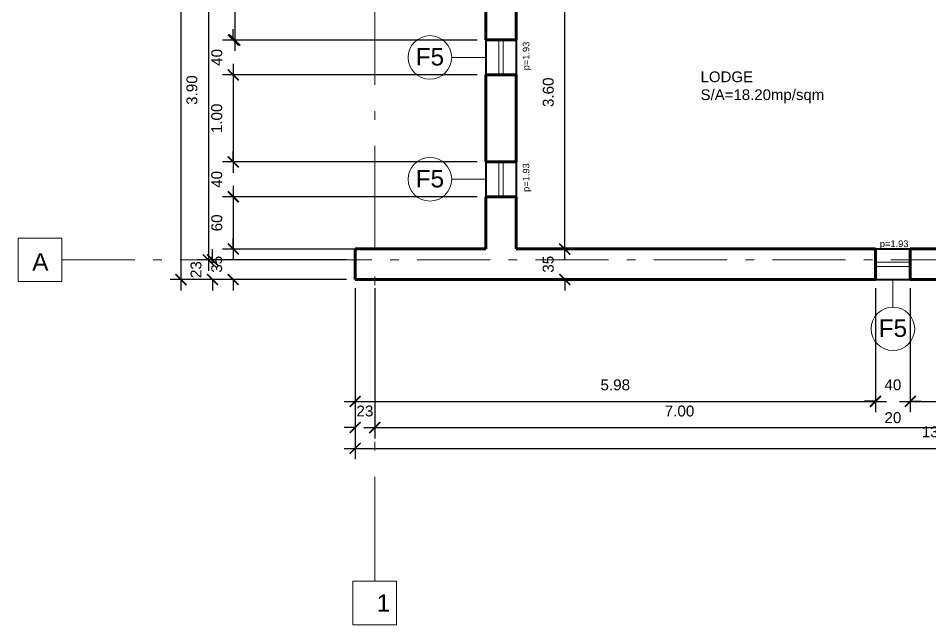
# Model space of a CAD drawing. Header units: inches. Extents: x 12.8 to 66.6, y 2.1 to 46.7.
# Drawn here: x 43.78 to 54.24, y 31.18 to 38.15 of the extents above; entities that cross this region are included whole.
import ezdxf

# ---------------------------------------------------------------- set-up
doc = ezdxf.new("R2010")
doc.units = ezdxf.units.IN
doc.header["$MEASUREMENT"] = 0
doc.linetypes.add('ACAD_ISO10W100', pattern=[18, 12, -3, 0, -3])
for name, color, linetype, lineweight in [('axes', 40, 'ACAD_ISO10W100', 20), ('cote', 252, 'Continuous', 20), ('walls', 160, 'Continuous', 80), ('windows ext', 151, 'Continuous', 40), ('windows&doors', 80, 'Continuous', 20)]:
    doc.layers.add(name, color=color, linetype=linetype, lineweight=lineweight)
doc.styles.get("Standard").update_dxf_attribs({"font": 'arial.ttf'})
doc.dimstyles.new('1_50_centimeters', dxfattribs={"dimscale": 50, "dimtxt": 0.0025, "dimasz": 0.0025, "dimexe": 0.0025, "dimexo": 0.002, "dimgap": 0.0025, "dimtad": 1, "dimdec": 0, "dimlfac": 100, "dimzin": 0, "dimdsep": 46, "dimtxsty": 'Standard', "dimblk": 'ARCHTICK', "dimcen": 0.002, "dimdle": 0.0025, "dimadec": 0, "dimazin": 0, "dimtfac": 1, "dimtdec": 0, "dimtix": 1, "dimtofl": 0, "dimtmove": 0, "dimatfit": 3, "dimldrblk": 'ARCHTICK', "dimfxl": 1, "dimfxlon": 1, "dimtolj": 1, "dimtzin": 0, "dimarcsym": 0})
doc.dimstyles.new('1_50_meters', dxfattribs={"dimscale": 50, "dimtxt": 0.0025, "dimasz": 0.0025, "dimexe": 0.0025, "dimexo": 0.002, "dimgap": 0.0025, "dimtad": 1, "dimzin": 0, "dimdsep": 46, "dimtxsty": 'Standard', "dimblk": 'ARCHTICK', "dimcen": 0.002, "dimdle": 0.0025, "dimadec": 0, "dimazin": 0, "dimtfac": 1, "dimtofl": 0, "dimtmove": 0, "dimatfit": 3, "dimldrblk": 'ARCHTICK', "dimfxl": 1, "dimfxlon": 1, "dimtolj": 1, "dimtzin": 0, "dimarcsym": 0})

# ---------------------------------------------------------------- blocks, each defined once
blk = doc.blocks.new('_ArchTick')
at = {"color": 0, "linetype": 'ByBlock', "const_width": 0.15}
blk.add_lwpolyline([(-0.5, -0.5), (0.5, 0.5)], dxfattribs=at)
blk = doc.blocks.new('*D665')
at = {"layer": 'cote', "color": 0, "lineweight": -2, "ltscale": 0.1, "transparency": 16777216}
for p, q in [((45.646, 43.524), (45.646, 35.024)), ((47.546, 43.399), (45.521, 43.399)), ((47.546, 35.149), (45.521, 35.149))]:
    blk.add_line(p, q, dxfattribs=at)
at = {"layer": 'Defpoints', "color": 0, "ltscale": 0.1, "transparency": 16777216}
for p in [(47.646, 43.399), (45.646, 35.149), (47.646, 35.149)]:
    blk.add_point(p, dxfattribs=at)
at = {"layer": 'cote', "color": 0, "lineweight": -2, "ltscale": 0.1, "transparency": 16777216, "xscale": 0.125, "yscale": 0.125, "zscale": 0.125}
for p, rotation in [((45.646, 43.399), 90), ((45.646, 35.149), 270)]:
    blk.add_blockref('_ArchTick', p, dxfattribs=dict(at, rotation=rotation))
at = {"layer": 'cote', "color": 0, "ltscale": 0.1, "transparency": 16777216, "insert": (45.457, 39.274), "char_height": 0.125, "attachment_point": 5, "rotation": 90}
blk.add_mtext('\\A1;8.25', dxfattribs=at)
blk = doc.blocks.new('*D666')
at = {"layer": 'cote', "color": 0, "lineweight": -2, "ltscale": 0.1, "transparency": 16777216}
for p, q in [((45.961, 39.399), (45.961, 35.249)), ((47.546, 39.274), (45.836, 39.274)), ((47.546, 35.374), (45.836, 35.374))]:
    blk.add_line(p, q, dxfattribs=at)
at = {"layer": 'Defpoints', "color": 0, "ltscale": 0.1, "transparency": 16777216}
for p in [(47.646, 39.274), (45.961, 35.374), (47.646, 35.374)]:
    blk.add_point(p, dxfattribs=at)
at = {"layer": 'cote', "color": 0, "lineweight": -2, "ltscale": 0.1, "transparency": 16777216, "xscale": 0.125, "yscale": 0.125, "zscale": 0.125}
for p, rotation in [((45.961, 39.274), 90), ((45.961, 35.374), 270)]:
    blk.add_blockref('_ArchTick', p, dxfattribs=dict(at, rotation=rotation))
at = {"layer": 'cote', "color": 0, "ltscale": 0.1, "transparency": 16777216, "insert": (45.772, 37.324), "char_height": 0.125, "attachment_point": 5, "rotation": 90}
blk.add_mtext('\\A1;3.90', dxfattribs=at)
blk = doc.blocks.new('*D667')
at = {"layer": 'cote', "color": 0, "lineweight": -2, "ltscale": 0.1, "transparency": 16777216}
for p, q in [((46.008, 35.374), (46.008, 35.499)), ((47.546, 35.374), (45.883, 35.374)), ((47.546, 35.149), (45.883, 35.149)), ((46.008, 35.149), (46.008, 35.024))]:
    blk.add_line(p, q, dxfattribs=at)
at = {"layer": 'Defpoints', "color": 0, "ltscale": 0.1, "transparency": 16777216}
for p in [(47.646, 35.374), (46.008, 35.149), (47.646, 35.149)]:
    blk.add_point(p, dxfattribs=at)
at = {"layer": 'cote', "color": 0, "lineweight": -2, "ltscale": 0.1, "transparency": 16777216, "xscale": 0.125, "yscale": 0.125, "zscale": 0.125}
for p, rotation in [((46.008, 35.374), 270), ((46.008, 35.149), 90)]:
    blk.add_blockref('_ArchTick', p, dxfattribs=dict(at, rotation=rotation))
at = {"layer": 'cote', "color": 0, "ltscale": 0.1, "transparency": 16777216, "insert": (45.819, 35.262), "char_height": 0.125, "attachment_point": 5, "rotation": 90}
blk.add_mtext('\\A1;23', dxfattribs=at)
blk = doc.blocks.new('*D669')
at = {"layer": 'cote', "color": 0, "lineweight": -2, "ltscale": 0.1, "transparency": 16777216}
for p, q in [((46.264, 39.224), (46.264, 37.774)), ((49.046, 39.099), (46.139, 39.099)), ((49.046, 37.899), (46.139, 37.899))]:
    blk.add_line(p, q, dxfattribs=at)
at = {"layer": 'Defpoints', "color": 0, "ltscale": 0.1, "transparency": 16777216}
for p in [(49.146, 39.099), (46.264, 37.899), (49.146, 37.899)]:
    blk.add_point(p, dxfattribs=at)
at = {"layer": 'cote', "color": 0, "lineweight": -2, "ltscale": 0.1, "transparency": 16777216, "xscale": 0.125, "yscale": 0.125, "zscale": 0.125}
for p, rotation in [((46.264, 39.099), 90), ((46.264, 37.899), 270)]:
    blk.add_blockref('_ArchTick', p, dxfattribs=dict(at, rotation=rotation))
at = {"layer": 'cote', "color": 0, "ltscale": 0.1, "transparency": 16777216, "insert": (46.075, 38.499), "char_height": 0.125, "attachment_point": 5, "rotation": 90}
blk.add_mtext('\\A1;1.20', dxfattribs=at)
blk = doc.blocks.new('*D670')
at = {"layer": 'cote', "color": 0, "lineweight": -2, "ltscale": 0.1, "transparency": 16777216}
for p, q in [((46.247, 37.899), (46.247, 38.024)), ((49.046, 37.899), (46.122, 37.899)), ((49.046, 37.499), (46.122, 37.499)), ((46.247, 37.499), (46.247, 37.374))]:
    blk.add_line(p, q, dxfattribs=at)
at = {"layer": 'Defpoints', "color": 0, "ltscale": 0.1, "transparency": 16777216}
for p in [(49.146, 37.899), (46.247, 37.499), (49.146, 37.499)]:
    blk.add_point(p, dxfattribs=at)
at = {"layer": 'cote', "color": 0, "lineweight": -2, "ltscale": 0.1, "transparency": 16777216, "xscale": 0.125, "yscale": 0.125, "zscale": 0.125}
for p, rotation in [((46.247, 37.899), 270), ((46.247, 37.499), 90)]:
    blk.add_blockref('_ArchTick', p, dxfattribs=dict(at, rotation=rotation))
at = {"layer": 'cote', "color": 0, "ltscale": 0.1, "transparency": 16777216, "insert": (46.058, 37.699), "char_height": 0.125, "attachment_point": 5, "rotation": 90}
blk.add_mtext('\\A1;40', dxfattribs=at)
blk = doc.blocks.new('*D671')
at = {"layer": 'cote', "color": 0, "lineweight": -2, "ltscale": 0.1, "transparency": 16777216}
for p, q in [((46.246, 37.624), (46.246, 36.374)), ((49.046, 37.499), (46.121, 37.499)), ((49.046, 36.499), (46.121, 36.499))]:
    blk.add_line(p, q, dxfattribs=at)
at = {"layer": 'Defpoints', "color": 0, "ltscale": 0.1, "transparency": 16777216}
for p in [(49.146, 37.499), (46.246, 36.499), (49.146, 36.499)]:
    blk.add_point(p, dxfattribs=at)
at = {"layer": 'cote', "color": 0, "lineweight": -2, "ltscale": 0.1, "transparency": 16777216, "xscale": 0.125, "yscale": 0.125, "zscale": 0.125}
for p, rotation in [((46.246, 37.499), 90), ((46.246, 36.499), 270)]:
    blk.add_blockref('_ArchTick', p, dxfattribs=dict(at, rotation=rotation))
at = {"layer": 'cote', "color": 0, "ltscale": 0.1, "transparency": 16777216, "insert": (46.057, 36.999), "char_height": 0.125, "attachment_point": 5, "rotation": 90}
blk.add_mtext('\\A1;1.00', dxfattribs=at)
blk = doc.blocks.new('*D672')
at = {"layer": 'cote', "color": 0, "lineweight": -2, "ltscale": 0.1, "transparency": 16777216}
for p, q in [((46.246, 36.499), (46.246, 36.624)), ((49.046, 36.499), (46.121, 36.499)), ((49.046, 36.099), (46.121, 36.099)), ((46.246, 36.099), (46.246, 35.974))]:
    blk.add_line(p, q, dxfattribs=at)
at = {"layer": 'Defpoints', "color": 0, "ltscale": 0.1, "transparency": 16777216}
for p in [(49.146, 36.499), (46.246, 36.099), (49.146, 36.099)]:
    blk.add_point(p, dxfattribs=at)
at = {"layer": 'cote', "color": 0, "lineweight": -2, "ltscale": 0.1, "transparency": 16777216, "xscale": 0.125, "yscale": 0.125, "zscale": 0.125}
for p, rotation in [((46.246, 36.499), 270), ((46.246, 36.099), 90)]:
    blk.add_blockref('_ArchTick', p, dxfattribs=dict(at, rotation=rotation))
at = {"layer": 'cote', "color": 0, "ltscale": 0.1, "transparency": 16777216, "insert": (46.057, 36.299), "char_height": 0.125, "attachment_point": 5, "rotation": 90}
blk.add_mtext('\\A1;40', dxfattribs=at)
blk = doc.blocks.new('*D673')
at = {"layer": 'cote', "color": 0, "lineweight": -2, "ltscale": 0.1, "transparency": 16777216}
for p, q in [((46.247, 36.224), (46.247, 35.374)), ((49.046, 36.099), (46.122, 36.099)), ((49.046, 35.499), (46.122, 35.499))]:
    blk.add_line(p, q, dxfattribs=at)
at = {"layer": 'Defpoints', "color": 0, "ltscale": 0.1, "transparency": 16777216}
for p in [(49.146, 36.099), (46.247, 35.499), (49.146, 35.499)]:
    blk.add_point(p, dxfattribs=at)
at = {"layer": 'cote', "color": 0, "lineweight": -2, "ltscale": 0.1, "transparency": 16777216, "xscale": 0.125, "yscale": 0.125, "zscale": 0.125}
for p, rotation in [((46.247, 36.099), 90), ((46.247, 35.499), 270)]:
    blk.add_blockref('_ArchTick', p, dxfattribs=dict(at, rotation=rotation))
at = {"layer": 'cote', "color": 0, "ltscale": 0.1, "transparency": 16777216, "insert": (46.058, 35.799), "char_height": 0.125, "attachment_point": 5, "rotation": 90}
blk.add_mtext('\\A1;60', dxfattribs=at)
blk = doc.blocks.new('*D674')
at = {"layer": 'cote', "color": 0, "lineweight": -2, "ltscale": 0.1, "transparency": 16777216}
for p, q in [((46.246, 35.499), (46.246, 35.624)), ((47.546, 35.499), (46.121, 35.499)), ((47.546, 35.149), (46.121, 35.149)), ((46.246, 35.149), (46.246, 35.024))]:
    blk.add_line(p, q, dxfattribs=at)
at = {"layer": 'Defpoints', "color": 0, "ltscale": 0.1, "transparency": 16777216}
for p in [(47.646, 35.499), (46.246, 35.149), (47.646, 35.149)]:
    blk.add_point(p, dxfattribs=at)
at = {"layer": 'cote', "color": 0, "lineweight": -2, "ltscale": 0.1, "transparency": 16777216, "xscale": 0.125, "yscale": 0.125, "zscale": 0.125}
for p, rotation in [((46.246, 35.499), 270), ((46.246, 35.149), 90)]:
    blk.add_blockref('_ArchTick', p, dxfattribs=dict(at, rotation=rotation))
at = {"layer": 'cote', "color": 0, "ltscale": 0.1, "transparency": 16777216, "insert": (46.057, 35.324), "char_height": 0.125, "attachment_point": 5, "rotation": 90}
blk.add_mtext('\\A1;35', dxfattribs=at)
blk = doc.blocks.new('*D675')
at = {"layer": 'cote', "color": 0, "lineweight": -2, "ltscale": 0.1, "transparency": 16777216}
for p, q in [((61.096, 36.049), (61.096, 33.085)), ((47.646, 35.049), (47.646, 33.085)), ((47.521, 33.21), (61.221, 33.21))]:
    blk.add_line(p, q, dxfattribs=at)
at = {"layer": 'Defpoints', "color": 0, "ltscale": 0.1, "transparency": 16777216}
for p in [(61.096, 36.149), (47.646, 35.149), (61.096, 33.21)]:
    blk.add_point(p, dxfattribs=at)
at = {"layer": 'cote', "color": 0, "lineweight": -2, "ltscale": 0.1, "transparency": 16777216, "xscale": 0.125, "yscale": 0.125, "zscale": 0.125, "rotation": 180}
blk.add_blockref('_ArchTick', (47.646, 33.21), dxfattribs=at)
at = {"layer": 'cote', "color": 0, "lineweight": -2, "ltscale": 0.1, "transparency": 16777216, "xscale": 0.125, "yscale": 0.125, "zscale": 0.125}
blk.add_blockref('_ArchTick', (61.096, 33.21), dxfattribs=at)
at = {"layer": 'cote', "color": 0, "ltscale": 0.1, "transparency": 16777216, "insert": (54.371, 33.399), "char_height": 0.125, "attachment_point": 5}
blk.add_mtext('\\A1;13.45', dxfattribs=at)
blk = doc.blocks.new('*D619')
at = {"layer": 'cote', "color": 0, "lineweight": -2, "ltscale": 0.1, "transparency": 16777216}
for p, q in [((47.646, 35.049), (47.646, 33.324)), ((47.871, 35.049), (47.871, 33.324)), ((47.646, 33.449), (47.521, 33.449)), ((47.871, 33.449), (47.996, 33.449))]:
    blk.add_line(p, q, dxfattribs=at)
at = {"layer": 'Defpoints', "color": 0, "ltscale": 0.1, "transparency": 16777216}
for p in [(47.646, 35.149), (47.871, 35.149), (47.871, 33.449)]:
    blk.add_point(p, dxfattribs=at)
at = {"layer": 'cote', "color": 0, "lineweight": -2, "ltscale": 0.1, "transparency": 16777216, "xscale": 0.125, "yscale": 0.125, "zscale": 0.125}
blk.add_blockref('_ArchTick', (47.646, 33.449), dxfattribs=at)
at = {"layer": 'cote', "color": 0, "lineweight": -2, "ltscale": 0.1, "transparency": 16777216, "xscale": 0.125, "yscale": 0.125, "zscale": 0.125, "rotation": 180}
blk.add_blockref('_ArchTick', (47.871, 33.449), dxfattribs=at)
at = {"layer": 'cote', "color": 0, "ltscale": 0.1, "transparency": 16777216, "insert": (47.758, 33.638), "char_height": 0.125, "attachment_point": 5}
blk.add_mtext('\\A1;23', dxfattribs=at)
blk = doc.blocks.new('*D620')
at = {"layer": 'cote', "color": 0, "lineweight": -2, "ltscale": 0.1, "transparency": 16777216}
for p, q in [((47.871, 35.049), (47.871, 33.324)), ((54.871, 35.049), (54.871, 33.324)), ((47.746, 33.449), (54.996, 33.449))]:
    blk.add_line(p, q, dxfattribs=at)
at = {"layer": 'Defpoints', "color": 0, "ltscale": 0.1, "transparency": 16777216}
for p in [(47.871, 35.149), (54.871, 35.149), (54.871, 33.449)]:
    blk.add_point(p, dxfattribs=at)
at = {"layer": 'cote', "color": 0, "lineweight": -2, "ltscale": 0.1, "transparency": 16777216, "xscale": 0.125, "yscale": 0.125, "zscale": 0.125, "rotation": 180}
blk.add_blockref('_ArchTick', (47.871, 33.449), dxfattribs=at)
at = {"layer": 'cote', "color": 0, "lineweight": -2, "ltscale": 0.1, "transparency": 16777216, "xscale": 0.125, "yscale": 0.125, "zscale": 0.125}
blk.add_blockref('_ArchTick', (54.871, 33.449), dxfattribs=at)
at = {"layer": 'cote', "color": 0, "ltscale": 0.1, "transparency": 16777216, "insert": (51.371, 33.638), "char_height": 0.125, "attachment_point": 5}
blk.add_mtext('\\A1;7.00', dxfattribs=at)
blk = doc.blocks.new('*D678')
at = {"layer": 'cote', "color": 0, "lineweight": -2, "ltscale": 0.1, "transparency": 16777216}
for p, q in [((47.646, 35.049), (47.646, 33.624)), ((53.621, 35.049), (53.621, 33.624)), ((47.521, 33.749), (53.746, 33.749))]:
    blk.add_line(p, q, dxfattribs=at)
at = {"layer": 'Defpoints', "color": 0, "ltscale": 0.1, "transparency": 16777216}
for p in [(47.646, 35.149), (53.621, 35.149), (53.621, 33.749)]:
    blk.add_point(p, dxfattribs=at)
at = {"layer": 'cote', "color": 0, "lineweight": -2, "ltscale": 0.1, "transparency": 16777216, "xscale": 0.125, "yscale": 0.125, "zscale": 0.125, "rotation": 180}
blk.add_blockref('_ArchTick', (47.646, 33.749), dxfattribs=at)
at = {"layer": 'cote', "color": 0, "lineweight": -2, "ltscale": 0.1, "transparency": 16777216, "xscale": 0.125, "yscale": 0.125, "zscale": 0.125}
blk.add_blockref('_ArchTick', (53.621, 33.749), dxfattribs=at)
at = {"layer": 'cote', "color": 0, "ltscale": 0.1, "transparency": 16777216, "insert": (50.633, 33.938), "char_height": 0.125, "attachment_point": 5}
blk.add_mtext('\\A1;5.98', dxfattribs=at)
blk = doc.blocks.new('*D679')
at = {"layer": 'cote', "color": 0, "lineweight": -2, "ltscale": 0.1, "transparency": 16777216}
for p, q in [((53.621, 35.049), (53.621, 33.626)), ((54.021, 35.049), (54.021, 33.626)), ((53.621, 33.751), (53.496, 33.751)), ((54.021, 33.751), (54.146, 33.751))]:
    blk.add_line(p, q, dxfattribs=at)
at = {"layer": 'Defpoints', "color": 0, "ltscale": 0.1, "transparency": 16777216}
for p in [(53.621, 35.149), (54.021, 35.149), (54.021, 33.751)]:
    blk.add_point(p, dxfattribs=at)
at = {"layer": 'cote', "color": 0, "lineweight": -2, "ltscale": 0.1, "transparency": 16777216, "xscale": 0.125, "yscale": 0.125, "zscale": 0.125}
blk.add_blockref('_ArchTick', (53.621, 33.751), dxfattribs=at)
at = {"layer": 'cote', "color": 0, "lineweight": -2, "ltscale": 0.1, "transparency": 16777216, "xscale": 0.125, "yscale": 0.125, "zscale": 0.125, "rotation": 180}
blk.add_blockref('_ArchTick', (54.021, 33.751), dxfattribs=at)
at = {"layer": 'cote', "color": 0, "ltscale": 0.1, "transparency": 16777216, "char_height": 0.125, "attachment_point": 5}
for s, insert in [('\\A1;40', (53.821, 33.939)), ('\\A1;20', (53.821, 33.562))]:
    blk.add_mtext(s, dxfattribs=dict(at, insert=insert))
blk = doc.blocks.new('*D680')
at = {"layer": 'cote', "color": 0, "lineweight": -2, "ltscale": 0.1, "transparency": 16777216}
for p, q in [((54.021, 35.049), (54.021, 33.624)), ((55.046, 35.049), (55.046, 33.624)), ((53.896, 33.749), (55.171, 33.749))]:
    blk.add_line(p, q, dxfattribs=at)
at = {"layer": 'Defpoints', "color": 0, "ltscale": 0.1, "transparency": 16777216}
for p in [(54.021, 35.149), (55.046, 35.149), (55.046, 33.749)]:
    blk.add_point(p, dxfattribs=at)
at = {"layer": 'cote', "color": 0, "lineweight": -2, "ltscale": 0.1, "transparency": 16777216, "xscale": 0.125, "yscale": 0.125, "zscale": 0.125, "rotation": 180}
blk.add_blockref('_ArchTick', (54.021, 33.749), dxfattribs=at)
at = {"layer": 'cote', "color": 0, "lineweight": -2, "ltscale": 0.1, "transparency": 16777216, "xscale": 0.125, "yscale": 0.125, "zscale": 0.125}
blk.add_blockref('_ArchTick', (55.046, 33.749), dxfattribs=at)
at = {"layer": 'cote', "color": 0, "ltscale": 0.1, "transparency": 16777216, "insert": (54.533, 33.938), "char_height": 0.125, "attachment_point": 5}
blk.add_mtext('\\A1;1.03', dxfattribs=at)
blk = doc.blocks.new('*D637')
at = {"layer": 'cote', "color": 0, "lineweight": -2, "ltscale": 0.1, "transparency": 16777216}
for p, q in [((50.053, 35.499), (50.053, 35.624)), ((49.596, 35.499), (50.178, 35.499)), ((49.596, 35.149), (50.178, 35.149)), ((50.053, 35.149), (50.053, 35.024))]:
    blk.add_line(p, q, dxfattribs=at)
at = {"layer": 'Defpoints', "color": 0, "ltscale": 0.1, "transparency": 16777216}
for p in [(49.496, 35.499), (49.496, 35.149), (50.053, 35.149)]:
    blk.add_point(p, dxfattribs=at)
at = {"layer": 'cote', "color": 0, "lineweight": -2, "ltscale": 0.1, "transparency": 16777216, "xscale": 0.125, "yscale": 0.125, "zscale": 0.125}
for p, rotation in [((50.053, 35.499), 270), ((50.053, 35.149), 90)]:
    blk.add_blockref('_ArchTick', p, dxfattribs=dict(at, rotation=rotation))
at = {"layer": 'cote', "color": 0, "ltscale": 0.1, "transparency": 16777216, "insert": (49.864, 35.324), "char_height": 0.125, "attachment_point": 5, "rotation": 90}
blk.add_mtext('\\A1;35', dxfattribs=at)
blk = doc.blocks.new('*D638')
at = {"layer": 'cote', "color": 0, "lineweight": -2, "ltscale": 0.1, "transparency": 16777216}
for p, q in [((50.053, 35.374), (50.053, 39.224)), ((50.053, 39.099), (49.928, 39.099)), ((50.053, 35.499), (49.928, 35.499))]:
    blk.add_line(p, q, dxfattribs=at)
at = {"layer": 'Defpoints', "color": 0, "ltscale": 0.1, "transparency": 16777216}
for p in [(50.053, 39.099), (50.053, 39.099), (50.053, 35.499)]:
    blk.add_point(p, dxfattribs=at)
at = {"layer": 'cote', "color": 0, "lineweight": -2, "ltscale": 0.1, "transparency": 16777216, "xscale": 0.125, "yscale": 0.125, "zscale": 0.125}
for p, rotation in [((50.053, 39.099), 90), ((50.053, 35.499), 270)]:
    blk.add_blockref('_ArchTick', p, dxfattribs=dict(at, rotation=rotation))
at = {"layer": 'cote', "color": 0, "ltscale": 0.1, "transparency": 16777216, "insert": (49.864, 37.299), "char_height": 0.125, "attachment_point": 5, "rotation": 90}
blk.add_mtext('\\A1;3.60', dxfattribs=at)

msp = doc.modelspace()

# ---------------------------------------------------------------- linework, layer by layer
at = {"layer": 'axes', "ltscale": 0.1}
msp.add_line((47.871, 46.18396), (47.871, 31.68396), dxfattribs=at)
at = {"layer": 'axes', "ltscale": 0.07}
msp.add_line((44.27711, 35.37432), (64.6281, 35.37432), dxfattribs=at)
msp.add_lwpolyline([(43.77711, 35.62432), (43.77711, 35.12432), (44.27711, 35.12432), (44.27711, 35.62432)], close=True, dxfattribs=at)
at = {"layer": 'axes', "ltscale": 0.1}
msp.add_lwpolyline([(47.621, 31.68396), (47.621, 31.18396), (48.121, 31.18396), (48.121, 31.68396)], close=True, dxfattribs=at)
at = {"layer": 'cote', "ltscale": 0.1}
for p, q in [((49.146, 37.69932), (48.75454, 37.69932)), ((49.146, 36.29932), (48.75454, 36.29932)), ((53.821, 35.14932), (53.821, 34.83248))]:
    msp.add_line(p, q, dxfattribs=at)
for centre in [(48.50454, 37.69932), (48.50454, 36.29932), (53.821, 34.58248)]:
    msp.add_circle(centre, 0.25, dxfattribs=at)
at = {"layer": 'walls', "ltscale": 0.1}
for p, q in [((49.146, 39.09932), (49.146, 37.89932)), ((49.496, 39.09932), (49.496, 37.89932)), ((49.146, 37.89932), (49.496, 37.89932)), ((49.146, 37.49932), (49.496, 37.49932)), ((49.146, 37.49932), (49.146, 36.49932)), ((49.496, 37.49932), (49.496, 36.49932)), ((49.146, 36.49932), (49.496, 36.49932)), ((49.146, 36.09932), (49.496, 36.09932)), ((49.146, 36.09932), (49.146, 35.49932)), ((49.496, 36.09932), (49.496, 35.49932)), ((47.646, 35.49932), (49.146, 35.49932)), ((47.646, 35.49932), (47.646, 35.14932)), ((47.646, 35.49932), (47.646, 35.14932)), ((49.496, 35.49932), (53.621, 35.49932)), ((53.621, 35.49932), (53.621, 35.14932)), ((54.021, 35.49932), (54.696, 35.49932)), ((54.021, 35.49932), (54.021, 35.14932)), ((47.646, 35.14932), (53.621, 35.14932)), ((54.021, 35.14932), (55.046, 35.14932))]:
    msp.add_line(p, q, dxfattribs=at)
at = {"layer": 'windows ext', "ltscale": 0.1}
for p, q in [((49.146, 37.89932), (49.146, 37.49932)), ((49.496, 37.89932), (49.496, 37.49932)), ((49.146, 36.49932), (49.146, 36.09932)), ((49.496, 36.49932), (49.496, 36.09932)), ((53.621, 35.49932), (54.021, 35.49932)), ((53.621, 35.14932), (54.021, 35.14932))]:
    msp.add_line(p, q, dxfattribs=at)
at = {"layer": 'windows&doors', "ltscale": 0.1}
for p, q in [((49.296, 37.89932), (49.296, 37.49932)), ((49.346, 37.89932), (49.346, 37.49932)), ((49.296, 36.49932), (49.296, 36.09932)), ((49.346, 36.49932), (49.346, 36.09932)), ((53.621, 35.34932), (54.021, 35.34932)), ((53.621, 35.29932), (54.021, 35.29932))]:
    msp.add_line(p, q, dxfattribs=at)

# ---------------------------------------------------------------- texts
at = {"layer": 'axes', "ltscale": 0.1, "insert": (43.93775, 35.45104), "char_height": 0.2, "attachment_point": 1}
msp.add_mtext_dynamic_manual_height_columns('A', width=0.5, gutter_width=1, heights=[0.06274], dxfattribs=at)
at = {"layer": 'axes', "ltscale": 0.1, "insert": (47.871, 31.53402), "char_height": 0.2, "attachment_point": 1}
msp.add_mtext('\\pxqc;1', dxfattribs=at)
at = {"layer": 'cote', "ltscale": 0.1, "attachment_point": 1}
for s, width, gutter_width, heights, insert, char_height in [('\\pxqc;F5', 0.3503223, 1, [0], (48.32938, 37.80656), 0.2), ('LODGE\\PS/A=18.20mp/sqm', 1.1571248, 0.61596, [0.37277], (51.61242, 37.53817), 0.1231918), ('\\pxqc;F5', 0.3503223, 1, [0], (48.32938, 36.40656), 0.2), ('p=1.93', 0.255602, 0.38094, [0], (53.67106, 35.59697), 0.076188), ('\\pxqc;F5', 0.3503223, 1, [0], (53.64584, 34.68972), 0.2)]:
    msp.add_mtext_dynamic_manual_height_columns(s, width=width, gutter_width=gutter_width, heights=heights, dxfattribs=dict(at, insert=insert, char_height=char_height))
at = {"layer": 'cote', "ltscale": 0.1, "char_height": 0.076188, "attachment_point": 1, "rotation": 90}
for insert in [(49.57071, 37.55117), (49.57071, 36.15497)]:
    msp.add_mtext_dynamic_manual_height_columns('p=1.93', width=0.255602, gutter_width=0.38094, heights=[0], dxfattribs=dict(at, insert=insert))

# ---------------------------------------------------------------- dimensions: what is measured, and where the dimension line sits
at = {"layer": 'cote', "ltscale": 0.1}
for base, p1, p2, dimstyle, picture, middle in [((45.6463, 35.14932), (47.646, 43.39932), (47.646, 35.14932), '1_50_meters', '*D665', (45.45748, 39.27432)), ((45.96121, 35.37432), (47.646, 39.27432), (47.646, 35.37432), '1_50_meters', '*D666', (45.77235, 37.32432)), ((46.2639, 37.89932), (49.146, 39.09932), (49.146, 37.89932), '1_50_meters', '*D669', (46.07507, 38.49932)), ((50.05274, 39.09932), (50.05274, 35.49932), (50.05274, 39.09932), '1_50_meters', '*D638', (49.86387, 37.29932)), ((46.24661, 37.49932), (49.146, 37.89932), (49.146, 37.49932), '1_50_centimeters', '*D670', (46.05779, 37.69932)), ((46.246, 36.49932), (49.146, 37.49932), (49.146, 36.49932), '1_50_meters', '*D671', (46.05717, 36.99932)), ((46.246, 36.09932), (49.146, 36.49932), (49.146, 36.09932), '1_50_centimeters', '*D672', (46.05717, 36.29932)), ((46.24653, 35.49932), (49.146, 36.09932), (49.146, 35.49932), '1_50_centimeters', '*D673', (46.0577, 35.79932)), ((46.246, 35.14932), (47.646, 35.49932), (47.646, 35.14932), '1_50_centimeters', '*D674', (46.05713, 35.32432)), ((50.05274, 35.14932), (49.496, 35.49932), (49.496, 35.14932), '1_50_centimeters', '*D637', (49.86387, 35.32432)), ((46.00794867, 35.1493181558), (47.6459965579, 35.3743181558), (47.6459965579, 35.1493181558), '1_50_centimeters', '*D667', (45.8190844135, 35.2618181558))]:
    dim = msp.add_linear_dim(base=base, p1=p1, p2=p2, angle=90, dimstyle=dimstyle, dxfattribs=at)
    dim.commit()
    dim.dimension.update_dxf_attribs({"geometry": picture, "text_midpoint": middle})
for base, p1, p2, dimstyle, picture, middle in [((61.096, 33.21042), (47.646, 35.14932), (61.096, 36.14932), '1_50_meters', '*D675', (54.371, 33.39929)), ((47.8709965579, 33.4493181558), (47.6459965579, 35.1493181558), (47.8709965579, 35.1493181558), '1_50_centimeters', '*D619', (47.7584965579, 33.6381824123)), ((53.6209965579, 33.7493181558), (47.6459965579, 35.1493181558), (53.6209965579, 35.1493181558), '1_50_meters', '*D678', (50.6334965579, 33.9381397793)), ((54.871, 33.44932), (47.871, 35.14932), (54.871, 35.14932), '1_50_meters', '*D620', (51.371, 33.63814)), ((55.0459965579, 33.7493181558), (54.0209965579, 35.1493181558), (55.0459965579, 35.1493181558), '1_50_meters', '*D680', (54.5334965579, 33.9381824123))]:
    dim = msp.add_linear_dim(base=base, p1=p1, p2=p2, dimstyle=dimstyle, dxfattribs=at)
    dim.commit()
    dim.dimension.update_dxf_attribs({"geometry": picture, "text_midpoint": middle})
dim = msp.add_linear_dim(base=(54.021, 33.75058), p1=(53.621, 35.14932), p2=(54.021, 35.14932), text='<>\\X20', dimstyle='1_50_centimeters', dxfattribs=at)
dim.commit()
dim.dimension.update_dxf_attribs({"geometry": '*D679', "text_midpoint": (53.821, 33.75058)})

doc.saveas('drawing.dxf')
